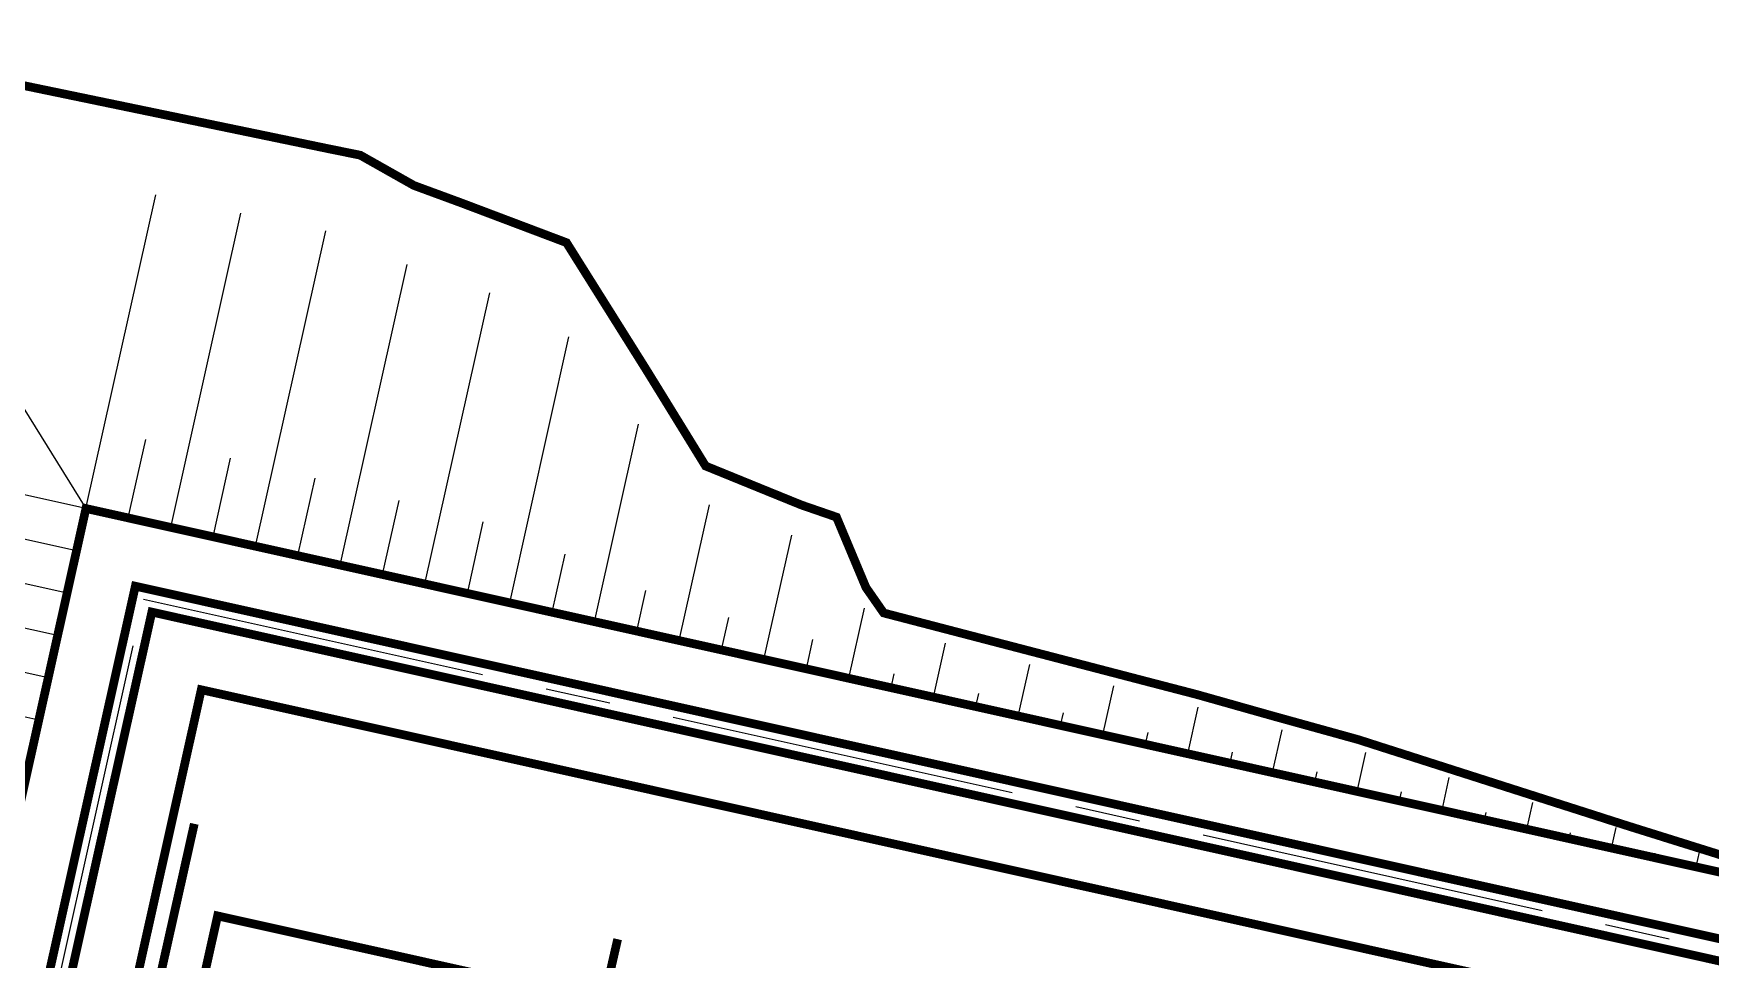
# Model space of a CAD drawing. Extents: x 5370511 to 5386565, y 1010429 to 1053793.
# Drawn here: x 5379762 to 5379800.63, y 1039510.21 to 1039531.55 of the extents above; entities that cross this region are included whole.
import ezdxf

# ---------------------------------------------------------------- set-up
doc = ezdxf.new("R2010")
doc.units = 0
doc.linetypes.add('ACAD_ISO02W100', pattern=[15, 12, -3])
doc.linetypes.add('осевая2', pattern=[12.5, 8, -1.5, 1.5, -1.5])
for name, color, linetype in [('3D-MODEL', 7, 'CONTINUOUS'), ('ГП_граница насыпи', 242, 'CONTINUOUS'), ('ГП_обвалование', 7, 'CONTINUOUS'), ('ГП_ось обвал', 1, 'осевая2'), ('ГП_откос', 246, 'CONTINUOUS'), ('ГП_проезд', 114, 'CONTINUOUS')]:
    doc.layers.add(name, color=color, linetype=linetype)
doc.layers.add('ТХ_трубопроводы_дренаж', color=250, linetype='CONTINUOUS', lineweight=35)

# ---------------------------------------------------------------- blocks, each defined once
blk = doc.blocks.new('куст_откос')
at = {"layer": 'ГП_откос', "color": 253, "lineweight": 15}
for points, const_width, elevation in [([(-32.605, 10.039), (-35.743, 10.304), (-36.196, 10.345), (-36.442, 10.368), (-41.313, 10.811), (-41.745, 10.85), (-42.255, 10.897), (-44.284, 11.001), (-46.119, 11.104), (-46.431, 11.115), (-46.972, 11.134), (-51.549, 11.298), (-52.16, 11.32), (-53.56, 11.37), (-54.087, 11.855), (-55.102, 13.29), (-55.954, 13.387), (-56.666, 13.507), (-58.301, 13.784), (-59.681, 15.205), (-60.114, 15.65), (-61.784, 17.34), (-62.547, 18.112), (-65.089, 18.476), (-65.145, 18.484), (-66.263, 18.634), (-66.902, 18.828), (-67.62, 19.046), (-68.448, 19.031), (-80.953, 18.848)], 0.2, 49.01), ([(-72.019, -0.943), (-72.019, 4.392), (-72.019, 9.726), (-72.019, 9.726), (-66.902, 9.726), (-61.784, 9.726), (-56.666, 9.726), (-51.549, 9.726), (-46.431, 9.726), (-41.313, 9.726), (-36.196, 9.726), (-31.078, 9.726), (-25.96, 9.726), (-20.843, 9.726), (-15.725, 9.726), (-10.607, 9.726), (-5.49, 9.726), (-0.372, 9.726)], 0.01, 48.9)]:
    blk.add_lwpolyline(points, dxfattribs=dict(at, const_width=const_width, elevation=elevation))
at = {"layer": 'ГП_откос', "color": 253, "linetype": 'ByBlock', "lineweight": -3}
for points in [[(-80.953, 18.848), (-72.019, 9.726)], [(-72.019, 9.726), (-72.019, 17.128)], [(-70.019, 9.726), (-70.019, 17.147)], [(-68.019, 9.726), (-68.019, 17.176)], [(-66.019, 9.726), (-66.019, 16.826)], [(-64.019, 9.726), (-64.019, 16.603)], [(-62.019, 9.726), (-62.019, 16.007)], [(-60.019, 9.726), (-60.019, 14.387)], [(-58.019, 9.726), (-58.019, 12.934)], [(-56.019, 9.726), (-56.019, 12.663)], [(-71.019, 9.726), (-71.019, 11.577)], [(-69.019, 9.726), (-69.019, 11.585)], [(-67.019, 9.726), (-67.019, 11.553)], [(-65.019, 9.726), (-65.019, 11.474)], [(-63.019, 9.726), (-63.019, 11.416)], [(-54.019, 9.726), (-54.019, 11.379)], [(-61.019, 9.726), (-61.019, 11.094)], [(-52.019, 9.726), (-52.019, 10.997)], [(-50.019, 9.726), (-50.019, 10.94)], [(-48.019, 9.726), (-48.019, 10.883)], [(-46.019, 9.726), (-46.019, 10.824)], [(-59.019, 9.726), (-59.019, 10.685)], [(-57.019, 9.726), (-57.019, 10.494)], [(-44.019, 9.726), (-44.019, 10.735)], [(-42.019, 9.726), (-42.019, 10.645)], [(-40.019, 9.726), (-40.019, 10.5)], [(-55.019, 9.726), (-55.019, 10.415)], [(-53.019, 9.726), (-53.019, 10.051)], [(-38.019, 9.726), (-38.019, 10.354)], [(-36.019, 9.726), (-36.019, 10.209)], [(-34.019, 9.726), (-34.019, 10.072)], [(-72.019, 9.726), (-79.272, 9.726)], [(-51.019, 9.726), (-51.019, 10.036)], [(-49.019, 9.726), (-49.019, 10.022)], [(-47.019, 9.726), (-47.019, 10.008)], [(-45.019, 9.726), (-45.019, 9.989)], [(-43.019, 9.726), (-43.019, 9.968)], [(-41.019, 9.726), (-41.019, 9.937)], [(-39.019, 9.726), (-39.019, 9.901)], [(-37.019, 9.726), (-37.019, 9.865)], [(-35.019, 9.726), (-35.019, 9.829)], [(-72.019, 8.725), (-73.835, 8.725)], [(-72.019, 7.725), (-79.301, 7.725)], [(-72.019, 6.725), (-73.849, 6.725)], [(-72.019, 5.725), (-79.373, 5.725)], [(-72.019, 4.725), (-73.867, 4.725)]]:
    blk.add_lwpolyline(points, dxfattribs=at)

msp = doc.modelspace()

# ---------------------------------------------------------------- linework, layer by layer
at = {"layer": '3D-MODEL', "color": 253, "lineweight": 15}
msp.add_polyline3d([(5379763.211, 1039520.604, 48.9), (5379763.211, 1039520.604, 48.9), (5379933.051, 1039482.781, 48.9), (5379926.094, 1039451.542, 49.14), (5379917.052, 1039410.941, 49.3), (5379886.94, 1039417.647, 49.3), (5379821.542, 1039432.211, 49.3), (5379756.973, 1039446.59, 49.3), (5379759.364, 1039457.327, 49.25), (5379749.604, 1039459.501, 49.25), (5379756.254, 1039489.365, 49.1)], close=True, dxfattribs=at)
at = {"layer": 'ГП_граница насыпи', "color": 253}
msp.add_lwpolyline([(5379763.211, 1039520.604), (5379933.051, 1039482.781), (5379917.052, 1039410.941), (5379756.973, 1039446.59), (5379759.364, 1039457.327), (5379749.604, 1039459.501)], close=True, dxfattribs=at)
at = {"layer": 'ГП_обвалование', "color": 253, "const_width": 0.2}
for points in [[(5379763.211, 1039520.604), (5379933.051, 1039482.781), (5379917.052, 1039410.941), (5379756.973, 1039446.59), (5379759.364, 1039457.327), (5379749.604, 1039459.501)], [(5379764.349, 1039518.814), (5379931.26, 1039481.643), (5379915.914, 1039412.731), (5379758.763, 1039447.728), (5379761.155, 1039458.465), (5379751.394, 1039460.639)], [(5379764.729, 1039518.217), (5379930.664, 1039481.264), (5379915.535, 1039413.328), (5379759.36, 1039448.108), (5379761.751, 1039458.845), (5379751.99, 1039461.018)], [(5379765.867, 1039516.427), (5379928.873, 1039480.126), (5379914.396, 1039415.118), (5379761.15, 1039449.246), (5379763.541, 1039459.983), (5379753.781, 1039462.156)]]:
    msp.add_lwpolyline(points, close=True, dxfattribs=at)
at = {"layer": 'ГП_ось обвал', "color": 253}
msp.add_lwpolyline([(5379764.539, 1039518.516), (5379930.962, 1039481.453), (5379915.724, 1039413.03), (5379759.062, 1039447.918), (5379761.453, 1039458.655), (5379751.692, 1039460.829)], close=True, dxfattribs=at)
at = {"layer": 'ГП_проезд', "color": 253, "const_width": 0.2}
msp.add_lwpolyline([(5379765.583, 1039462.188), (5379755.813, 1039464.364), (5379766.243, 1039511.216), (5379925.833, 1039475.675), (5379916.269, 1039432.728), (5379900.538, 1039436.231, 0.413433), (5379893.381, 1039431.694), (5379893.144, 1039430.634), (5379886.799, 1039432.047), (5379887.03, 1039433.076, 0.414994), (5379882.481, 1039440.252), (5379835.156, 1039450.791, 0.414214), (5379827.995, 1039446.239), (5379827.77, 1039445.23), (5379821.445, 1039446.638, 0.309973), (5379817.347, 1039450.66), (5379765.583, 1039462.188)], format="xyb", dxfattribs=at)
at = {"layer": 'ТХ_трубопроводы_дренаж', "color": 253, "ltscale": 5, "const_width": 0.2}
msp.add_lwpolyline([(5379762.317, 1039498.182), (5379765.707, 1039513.338)], dxfattribs=at)
msp.add_lwpolyline([(5379762.317, 1039498.182), (5379765.707, 1039513.338)], dxfattribs=at)
at = {"layer": 'ТХ_трубопроводы_дренаж', "color": 253, "linetype": 'ACAD_ISO02W100', "ltscale": 0.1, "const_width": 0.2}
msp.add_lwpolyline([(5379771.571, 1039493.669), (5379775.458, 1039510.679)], dxfattribs=at)

# ---------------------------------------------------------------- block references
at = {"layer": 'ГП_откос', "color": 253, "lineweight": 15, "rotation": 347.4452412677718}
msp.add_blockref('куст_откос', (5379831.394, 1039495.456), dxfattribs=at)

doc.saveas('drawing.dxf')
